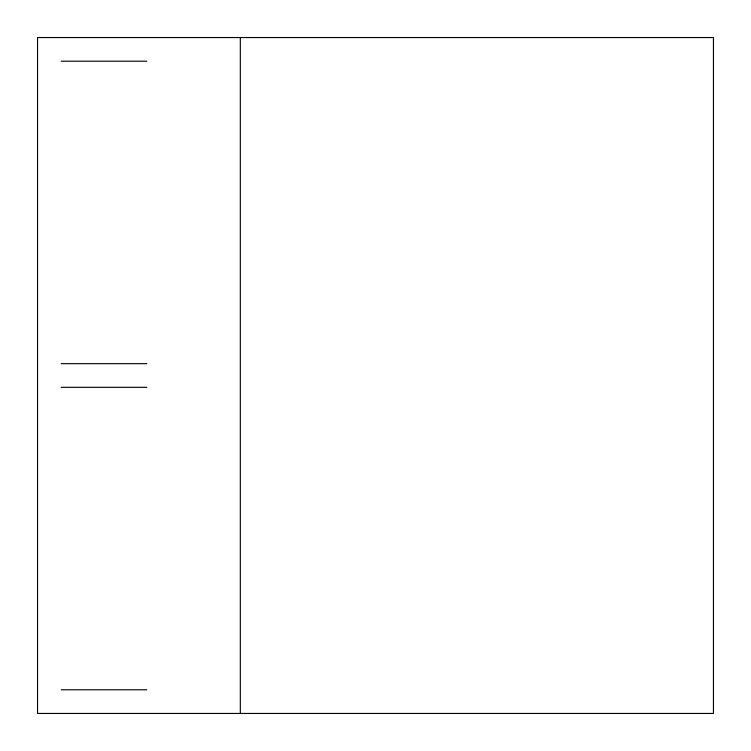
<?xml version="1.0" encoding="UTF-8"?>
<svg xmlns="http://www.w3.org/2000/svg" width="751" height="751" viewBox="0 0 751 751"><rect width="100%" height="100%" fill="white"/><g stroke="black" fill="none" stroke-linecap="round" stroke-linejoin="round"><path stroke-width="1.13" d="M61.206 61.206L146.821 61.206M61.206 363.672L146.821 363.672M61.206 387.328L146.821 387.328M61.206 689.793L146.821 689.793M240.32 37.55L240.32 713.45M713.45 37.55L37.55 37.55L37.55 713.45L713.45 713.45L713.45 37.55"/></g></svg>
